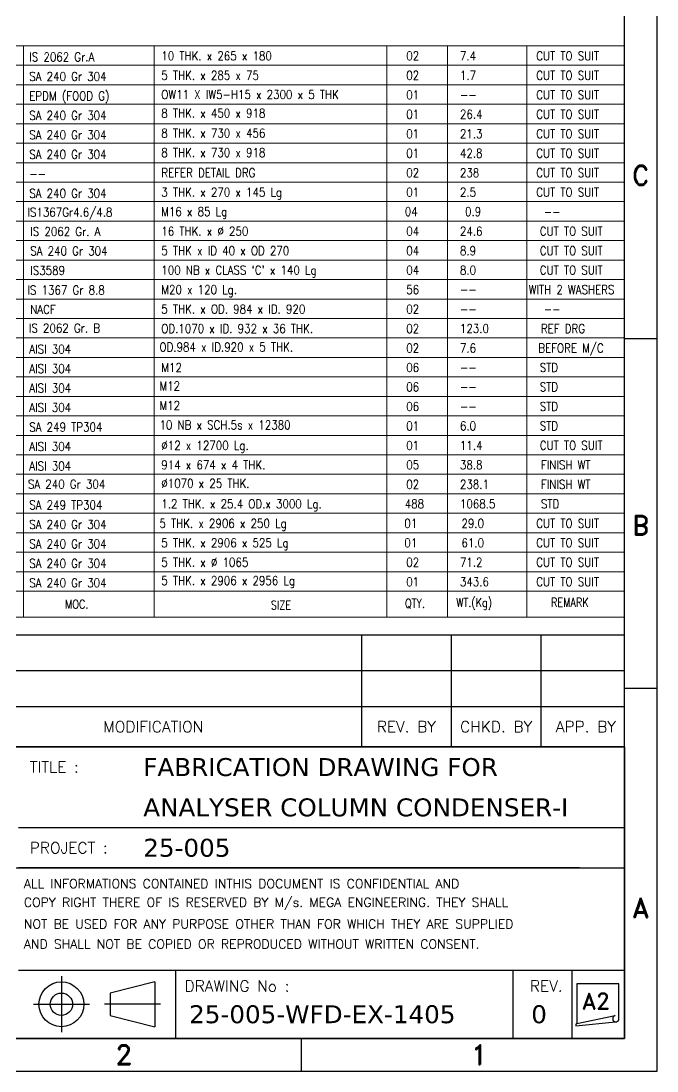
# Model space of a CAD drawing. Header units: millimetres. Extents: x 10144 to 11200, y -168 to 270.
# Drawn here: x 10634.7 to 10738.1, y -167.8 to 3.1 of the extents above; entities that cross this region are included whole.
import ezdxf
from ezdxf.enums import TextEntityAlignment as Align

# ---------------------------------------------------------------- set-up
doc = ezdxf.new("R2010")
doc.units = ezdxf.units.MM
doc.header["$LTSCALE"] = 3
doc.linetypes.add('CENTERX2', pattern=[101.6, 63.5, -12.7, 12.7, -12.7])
doc.linetypes.add('HIDDEN', pattern=[9.525, 6.35, -3.175])
doc.layers.get('0').update_dxf_attribs({"color": 5})
for name, color, linetype in [('BOD', 7, 'Continuous'), ('Hid', 4, 'HIDDEN'), ('TEXT', 5, 'Continuous')]:
    doc.layers.add(name, color=color, linetype=linetype)
doc.styles.add('BEV0', font='verdana.ttf', dxfattribs={"height": 4})
doc.styles.add('BEV00', font='romans.shx')
doc.styles.add('ROMAND', font='romand')
doc.styles.add('ROMANS', font='ROMANS.shx', dxfattribs={"width": 0.85})

# ---------------------------------------------------------------- blocks, each defined once
blk = doc.blocks.new('A$C62B60EB5')
for p, q in [((545.94, 70.99), (545.94, 52.75)), ((560.54, 70.99), (560.54, 52.75)), ((575.13, 70.99), (575.13, 52.75)), ((453.69, 65.15), (588.69, 65.15)), ((453.69, 59.31), (588.69, 59.31)), ((490.17, 39.61), (588.69, 39.61)), ((453.69, 33.04), (588.69, 33.04)), ((581.39, 33.04), (490.17, 33.04)), ((490.17, 16.4), (588.69, 16.4)), ((515.71, 16.4), (515.71, 5.31)), ((570.55, 16.4), (570.55, 5.31)), ((580.13, 16.4), (580.13, 5.31)), ((512.34, 14.51), (505.05, 12.68)), ((512.34, 14.51), (512.34, 7.21)), ((587.8, 14.16), (580.95, 14.16)), ((580.95, 14.16), (580.95, 7.71)), ((587.8, 8.39), (587.8, 14.16)), ((505.05, 12.68), (505.05, 9.03)), ((505.05, 12.68), (505.05, 9.03)), ((505.05, 9.03), (512.34, 7.21)), ((580.95, 7.71), (587.18, 9.01)), ((580.82, 7.34), (587.26, 8))]:
    blk.add_line(p, q)
at = {"linetype": 'CENTERX2'}
for p, q in [((497.13, 15.42), (497.13, 6.3)), ((492.57, 10.86), (501.69, 10.86)), ((513.27, 10.86), (504.15, 10.86))]:
    blk.add_line(p, q, dxfattribs=at)
at = {"linetype": 'Continuous'}
blk.add_lwpolyline([(588.69, 5.31), (588.69, 414.69), (21.25, 414.69), (21.25, 5.31)], close=True, dxfattribs=at)
blk.add_lwpolyline([(588.69, 52.75), (453.69, 52.75), (453.69, 70.99), (588.69, 70.99)])
blk.add_lwpolyline([(453.69, 52.75), (588.69, 52.75), (588.69, 5.31), (453.69, 5.31)], close=True)
for radius in [3.65, 1.82]:
    blk.add_circle((497.13, 10.86), radius)
for centre, radius, end in [((587.3, 8.51), 0.512, 346.4672), ((581.02, 7.48), 0.242, 214.5795)]:
    blk.add_arc(centre, radius, 103.9473, end)
at = {"layer": 'BOD', "linetype": 'Continuous'}
for p, q in [((594, 119.16), (588.69, 119.16)), ((594, 62.24), (588.69, 62.24)), ((536.19, 0), (536.19, 5.31))]:
    blk.add_line(p, q, dxfattribs=at)
at = {"layer": 'BOD', "color": 1, "linetype": 'Continuous'}
blk.add_lwpolyline([(594, 420), (0, 420), (0, 0), (594, 0)], close=True, dxfattribs=at)
at = {"style": 'ROMAND'}
blk.add_text('A2', height=2.625, dxfattribs=at).set_placement((584.09, 11.38), align=Align.MIDDLE)
at = {"layer": 'Hid', "color": 0, "style": 'BEV00'}
for s, insert, char_height, width, attachment_point in [('MODIFICATION', (512.07, 56.03), 1.8243, 20.9233, 5), ('REV. BY', (553.24, 56.03), 1.824, 20.9233, 5), ('CHKD. BY', (567.84, 56.03), 1.824, 20.9233, 5), ('APP. BY', (582.43, 56.03), 1.824, 20.9233, 5), ('ALL INFORMATIONS CONTAINED INTHIS DOCUMENT IS CONFIDENTIAL AND', (491.03, 30.48), 1.4777, 93.5656, 4), ('COPY RIGHT THERE OF IS RESERVED BY M/s. MEGA ENGINEERING. THEY SHALL', (491.03, 27.21), 1.4777, 101.8216, 4), ('NOT BE USED FOR ANY PURPOSE OTHER THAN FOR WHICH THEY ARE SUPPLIED ', (491.03, 23.93), 1.4777, 103.9054, 4), ('AND SHALL NOT BE COPIED OR REPRODUCED WITHOUT WRITTEN CONSENT.', (491.03, 20.65), 1.4777, 121.423, 4), ('DRAWING No :', (517.17, 13.83), 1.8243, 20.9233, 4)]:
    blk.add_mtext(s, dxfattribs=dict(at, insert=insert, char_height=char_height, width=width, attachment_point=attachment_point))
at = {"layer": 'Hid', "color": 5, "char_height": 1.8243, "width": 15.7196, "attachment_point": 4, "style": 'BEV00'}
for s, insert in [('{\\Fromans|c0;TITLE :}', (491.99, 49.46)), ('{\\Fromans|c0;PROJECT :}', (491.99, 36.33))]:
    blk.add_mtext(s, dxfattribs=dict(at, insert=insert))
at = {"layer": 'Hid', "color": 0, "insert": (573.34, 13.83), "char_height": 1.824, "attachment_point": 4, "style": 'BEV00'}
blk.add_mtext('REV.', dxfattribs=at)
at = {"layer": 'Hid', "color": 5, "style": 'BEV0'}
for tag, p in [('TITLE', (510.45, 49.46)), ('CUSTOMER', (510.45, 42.89)), ('PROJECTNO', (510.45, 36.33))]:
    blk.add_attdef(tag, text='', height=2.92, dxfattribs=at).set_placement(p, align=Align.MIDDLE_LEFT)
at = {"layer": 'Hid', "color": 0, "style": 'BEV00'}
for tag, p in [('DRAWN', (473.39, 30.27)), ('CHECKED', (473.39, 24.72)), ('APPROVED', (473.39, 19.18)), ('DATE', (473.39, 13.63)), ('SCALE', (473.39, 8.09))]:
    blk.add_attdef(tag, text='', height=1.82, dxfattribs=at).set_placement(p, align=Align.MIDDLE_LEFT)
at = {"layer": 'Hid', "color": 1, "style": 'BEV0'}
blk.add_attdef('DWG', text='', height=2.92, dxfattribs=at).set_placement((517.9, 9.24), align=Align.MIDDLE_LEFT)
blk.add_attdef('0', text='', height=2.92, dxfattribs=at).set_placement((574.82, 9.24), align=Align.MIDDLE_CENTER)
at = {"layer": 'TEXT', "color": 7, "linetype": 'Continuous', "style": 'ROMAND'}
for s, p in [('C', (591.34, 145.73)), ('B', (591.34, 88.8)), ('A', (591.34, 26.57)), ('2', (507.29, 2.66)), ('1', (565.1, 2.66))]:
    blk.add_text(s, height=3.19, dxfattribs=at).set_placement(p, align=Align.MIDDLE)

msp = doc.modelspace()

# ---------------------------------------------------------------- linework, layer by layer
at = {"lineweight": 0}
for p, q in [((10597.8, -0.96), (10732.79, -0.96)), ((10635.06, -93.82), (10635.06, -0.96)), ((10656.34, -93.93), (10656.34, -0.96)), ((10694.16, -93.93), (10694.16, -0.96)), ((10704.06, -93.93), (10704.06, -0.96)), ((10716.96, -0.96), (10716.96, -93.93)), ((10597.79, -93.93), (10732.79, -93.93))]:
    msp.add_line(p, q, dxfattribs=at)
at = {"color": 6, "lineweight": 0}
for p, q in [((10597.8, -4.13), (10732.79, -4.13)), ((10597.8, -7.3), (10732.79, -7.3)), ((10597.8, -10.47), (10732.79, -10.47)), ((10597.8, -13.63), (10732.79, -13.63)), ((10597.8, -16.8), (10732.79, -16.8)), ((10597.8, -19.97), (10732.79, -19.97)), ((10597.79, -23.14), (10732.79, -23.14)), ((10597.79, -26.31), (10732.79, -26.31)), ((10597.79, -29.48), (10732.79, -29.48)), ((10597.79, -32.65), (10732.79, -32.65)), ((10597.79, -35.82), (10732.79, -35.82)), ((10597.79, -38.99), (10732.79, -38.99)), ((10597.79, -42.16), (10732.79, -42.16)), ((10597.79, -45.33), (10732.79, -45.33)), ((10597.79, -48.5), (10732.79, -48.5)), ((10597.79, -51.67), (10732.79, -51.67)), ((10597.79, -54.84), (10732.79, -54.84)), ((10597.79, -58.01), (10732.79, -58.01)), ((10597.79, -61.18), (10732.79, -61.18)), ((10597.79, -64.35), (10732.79, -64.35)), ((10597.79, -67.51), (10732.79, -67.51)), ((10597.79, -70.68), (10732.79, -70.68)), ((10597.79, -73.85), (10732.79, -73.85)), ((10597.79, -77.02), (10732.79, -77.02)), ((10597.79, -80.19), (10732.79, -80.19)), ((10597.79, -83.36), (10732.79, -83.36)), ((10597.79, -86.53), (10732.79, -86.53)), ((10597.79, -89.7), (10732.79, -89.7))]:
    msp.add_line(p, q, dxfattribs=at)

# ---------------------------------------------------------------- block references
ref = msp.add_blockref('A$C62B60EB5', (10144.11, -167.78))
ref.add_attrib('TITLE', 'FABRICATION DRAWING FOR', dxfattribs={"layer": 'Hid', "color": 5, "height": 2.9189, "style": 'BEV0'}).set_placement((10654.55, -118.32), align=Align.MIDDLE_LEFT)
ref.add_attrib('CUSTOMER', 'ANALYSER COLUMN CONDENSER-I', dxfattribs={"layer": 'Hid', "color": 5, "height": 2.9189, "style": 'BEV0'}).set_placement((10654.55, -124.88), align=Align.MIDDLE_LEFT)
ref.add_attrib('PROJECTNO', '25-005', dxfattribs={"layer": 'Hid', "color": 5, "height": 2.919, "style": 'BEV0'}).set_placement((10654.55, -131.45), align=Align.MIDDLE_LEFT)
ref.add_attrib('0', '0', dxfattribs={"layer": 'Hid', "color": 1, "height": 2.92, "style": 'BEV0'}).set_placement((10718.93, -158.54), align=Align.MIDDLE_CENTER)
ref.add_attrib('DWG', '25-005-WFD-EX-1405', dxfattribs={"layer": 'Hid', "color": 1, "height": 2.9189, "style": 'BEV0'}).set_placement((10662.01, -158.54), align=Align.MIDDLE_LEFT)

# ---------------------------------------------------------------- texts
at = {"layer": 'TEXT', "lineweight": 5, "style": 'ROMANS'}
for s, height, width, p in [('IS 2062 Gr.A', 1.4384, 0.85, (10636.01, -3.49)), ('10 THK. x 265 x 180', 1.4384, 0.85, (10657.49, -3.31)), ('02', 1.438, 0.85, (10697.33, -3.31)), ('7.4', 1.438, 0.85, (10706.06, -3.31)), ('CUT TO SUIT', 1.4384, 0.85, (10718.46, -3.31)), ('5 THK. x 285 x 75', 1.4384, 0.85, (10657.49, -6.48)), ('02', 1.438, 0.85, (10697.33, -6.48)), ('1.7', 1.438, 0.85, (10706.06, -6.48)), ('CUT TO SUIT', 1.4384, 0.85, (10718.46, -6.48)), ('SA 240 Gr 304', 1.4384, 0.85, (10636.01, -6.66)), ('EPDM (FOOD G)', 1.4384, 0.85, (10636.01, -9.83)), ('OW11 X IW5-H15 x 2300 x 5 THK', 1.4384, 0.85, (10657.49, -9.6)), ('01', 1.438, 0.85, (10697.33, -9.65)), ('CUT TO SUIT', 1.4384, 0.85, (10718.46, -9.65)), ('--', 1.438, 0.85, (10706.06, -9.65)), ('SA 240 Gr 304', 1.4384, 0.85, (10636.01, -13)), ('8 THK. x 450 x 918', 1.4384, 0.85, (10657.49, -12.64)), ('01', 1.438, 0.85, (10697.33, -12.82)), ('26.4', 1.438, 0.85, (10706.06, -12.82)), ('CUT TO SUIT', 1.4384, 0.85, (10718.46, -12.82)), ('SA 240 Gr 304', 1.4384, 0.85, (10636.01, -16.17)), ('8 THK. x 730 x 456', 1.4384, 0.85, (10657.49, -15.88)), ('01', 1.438, 0.85, (10697.33, -15.99)), ('21.3', 1.438, 0.85, (10706.06, -15.99)), ('CUT TO SUIT', 1.4384, 0.85, (10718.46, -15.99)), ('SA 240 Gr 304', 1.4384, 0.85, (10636.01, -19.34)), ('8 THK. x 730 x 918', 1.4384, 0.85, (10657.49, -19.05)), ('01', 1.438, 0.85, (10697.33, -19.16)), ('42.8', 1.438, 0.85, (10706.06, -19.16)), ('CUT TO SUIT', 1.4384, 0.85, (10718.46, -19.16)), ('--', 1.438, 0.85, (10636.01, -22.51)), ('REFER DETAIL DRG', 1.4384, 0.85, (10657.49, -22.33)), ('02', 1.438, 0.85, (10697.33, -22.33)), ('238', 1.438, 0.85, (10706.06, -22.33)), ('CUT TO SUIT', 1.4384, 0.85, (10718.46, -22.33)), ('SA 240 Gr 304', 1.4384, 0.85, (10636.01, -25.68)), ('3 THK. x 270 x 145 Lg', 1.4384, 0.85, (10657.49, -25.5)), ('01', 1.438, 0.85, (10697.33, -25.5)), ('2.5', 1.438, 0.85, (10706.06, -25.5)), ('CUT TO SUIT', 1.4384, 0.85, (10718.46, -25.5)), ('IS1367Gr4.6/4.8', 1.4384, 0.85, (10635.71, -28.75)), ('M16 x 85 Lg', 1.4384, 0.85, (10657.47, -28.65)), ('04', 1.438, 0.85, (10697.09, -28.65)), ('0.9', 1.438, 0.85, (10706.89, -28.65)), ('--', 1.438, 0.85, (10719.7, -28.67)), ('IS 2062 Gr. A', 1.4384, 0.85, (10636.17, -31.89)), ('16 THK. x %%C 250', 1.4384, 0.85, (10657.49, -31.84)), ('04', 1.438, 0.85, (10697.33, -31.84)), ('24.6', 1.438, 0.85, (10706.06, -31.84)), ('CUT TO SUIT', 1.4384, 0.85, (10719.04, -31.84)), ('SA 240 Gr 304', 1.4384, 0.85, (10636.17, -35.06)), ('5 THK x ID 40 x OD 270', 1.4384, 0.85, (10657.49, -35.01)), ('04', 1.438, 0.85, (10697.33, -35.01)), ('8.9', 1.438, 0.85, (10706.06, -35.01)), ('CUT TO SUIT', 1.4384, 0.85, (10719.04, -35.01)), ('IS3589', 1.438, 0.85, (10636.17, -38.23)), ("100 NB x CLASS `C' x 140 Lg", 1.4384, 0.85, (10657.49, -38.18)), ('04', 1.438, 0.85, (10697.33, -38.18)), ('8.0', 1.438, 0.85, (10706.06, -38.18)), ('CUT TO SUIT', 1.4384, 0.85, (10719.04, -38.18)), ('IS 1367 Gr 8.8', 1.4384, 0.85, (10635.71, -41.42)), ('M20 x 120 Lg.', 1.4384, 0.85, (10657.49, -41.35)), ('56', 1.438, 0.85, (10697.33, -41.35)), ('--', 1.438, 0.85, (10706.06, -41.35)), ('WITH 2 WASHERS', 1.4384, 0.85, (10717.24, -41.35)), ('NACF', 1.438, 0.85, (10636.17, -44.57)), ('5 THK. x OD. 984 x ID. 920', 1.4384, 0.85, (10657.49, -44.52)), ('02', 1.438, 0.85, (10697.33, -44.52)), ('--', 1.438, 0.85, (10706.06, -44.52)), ('--', 1.438, 0.85, (10719.7, -44.52)), ('IS 2062 Gr. B', 1.4384, 0.85, (10635.94, -47.61)), ('OD.1070 x ID. 932 x 36 THK.', 1.4384, 0.85, (10657.49, -47.69)), ('02', 1.438, 0.85, (10697.33, -47.69)), ('123.0', 1.438, 0.85, (10706.06, -47.67)), ('REF DRG', 1.438, 0.85, (10719.23, -47.69)), ('OD.984 x ID.920 x 5 THK.', 1.4384, 0.85, (10657.19, -50.69)), ('02', 1.438, 0.85, (10697.33, -50.86)), ('7.6', 1.438, 0.85, (10706.06, -50.86)), ('BEFORE M/C', 1.438, 0.85, (10718.81, -50.86)), ('AISI 304', 1.438, 0.85, (10636.01, -51.03)), ('AISI 304', 1.438, 0.85, (10636.01, -54.2)), ('M12', 1.438, 0.85, (10657.49, -54.02)), ('06', 1.438, 0.85, (10697.33, -54.02)), ('STD', 1.438, 0.85, (10719.04, -54.02)), ('--', 1.438, 0.85, (10706.06, -54.02)), ('AISI 304', 1.438, 0.85, (10636.01, -57.37)), ('M12', 1.438, 0.85, (10657.19, -57.03)), ('06', 1.438, 0.85, (10697.33, -57.19)), ('STD', 1.438, 0.85, (10719.04, -57.19)), ('--', 1.438, 0.85, (10706.06, -57.19)), ('AISI 304', 1.438, 0.85, (10636.01, -60.54)), ('M12', 1.438, 0.85, (10657.19, -60.2)), ('06', 1.438, 0.85, (10697.33, -60.36)), ('--', 1.438, 0.85, (10706.06, -60.36)), ('STD', 1.438, 0.85, (10719.04, -60.36)), ('SA 249 TP304', 1.4384, 0.85, (10636.01, -63.71)), ('10 NB x SCH.5s x 12380', 1.4384, 0.85, (10657.19, -63.37)), ('01', 1.438, 0.85, (10697.33, -63.53)), ('6.0', 1.438, 0.85, (10706.06, -63.53)), ('STD', 1.438, 0.85, (10719.04, -63.53)), ('AISI 304', 1.438, 0.85, (10636.01, -66.88)), ('%%C12 x 12700 Lg.', 1.4384, 0.85, (10657.49, -66.7)), ('01', 1.438, 0.85, (10697.33, -66.7)), ('11.4', 1.438, 0.85, (10706.06, -66.7)), ('CUT TO SUIT', 1.4384, 0.85, (10719.04, -66.7)), ('AISI 304', 1.438, 0.85, (10636.01, -70.05)), ('914 x 674 x 4 THK.', 1.4384, 0.85, (10657.49, -69.87)), ('05', 1.438, 0.85, (10697.33, -69.87)), ('38.8', 1.438, 0.85, (10706.06, -69.87)), ('FINISH WT', 1.438, 0.85, (10719.23, -69.87)), ('SA 240 Gr 304', 1.4384, 0.85, (10635.8, -73.01)), ('%%C1070 x 25 THK.', 1.4384, 0.85, (10657.49, -72.88)), ('02', 1.438, 0.85, (10697.33, -73.04)), ('238.1', 1.438, 0.85, (10706.06, -73.04)), ('FINISH WT', 1.438, 0.85, (10719.23, -73.04)), ('SA 249 TP304', 1.4384, 0.85, (10636.01, -76.39)), ('1.2 THK. x 25.4 OD.x 3000 Lg.', 1.4384, 0.85, (10657.49, -76.21)), ('488', 1.438, 0.85, (10697.08, -76.21)), ('1068.5', 1.438, 0.85, (10706.06, -76.21)), ('STD', 1.438, 0.85, (10719.23, -76.21)), ('SA 240 Gr 304', 1.4384, 0.85, (10636.01, -79.56)), ('5 THK. x 2906 x 250 Lg', 1.4384, 0.85, (10657.18, -79.38)), ('01', 1.438, 0.85, (10697.02, -79.38)), ('29.0', 1.438, 0.85, (10706.31, -79.38)), ('CUT TO SUIT', 1.4384, 0.85, (10718.46, -79.38)), ('SA 240 Gr 304', 1.4384, 0.85, (10636.01, -82.73)), ('5 THK. x 2906 x 525 Lg', 1.4384, 0.85, (10657.49, -82.55)), ('01', 1.438, 0.85, (10697.02, -82.55)), ('61.0', 1.438, 0.85, (10706.31, -82.55)), ('CUT TO SUIT', 1.4384, 0.85, (10718.46, -82.55)), ('SA 240 Gr 304', 1.4384, 0.85, (10636.01, -85.9)), ('5 THK. x %%C 1065', 1.4384, 0.85, (10657.49, -85.72)), ('02', 1.438, 0.85, (10697.33, -85.72)), ('71.2', 1.438, 0.85, (10706.06, -85.72)), ('CUT TO SUIT', 1.4384, 0.85, (10718.46, -85.72)), ('SA 240 Gr 304', 1.4384, 0.85, (10636.01, -89.07)), ('5 THK. x 2906 x 2956 Lg', 1.4384, 0.85, (10657.49, -88.7)), ('01', 1.438, 0.85, (10697.33, -88.89)), ('343.6', 1.438, 0.85, (10706.06, -88.89)), ('CUT TO SUIT', 1.4384, 0.85, (10718.46, -88.89)), ('WT.(Kg)', 1.44, 0.8, (10705.46, -92.26)), ('MOC.', 1.44, 0.8, (10641.83, -92.54)), ('SIZE', 1.44, 0.8, (10675.3, -92.69)), ('QTY.', 1.44, 0.8, (10697.11, -92.4)), ('REMARK', 1.44, 0.8, (10720.87, -92.24))]:
    msp.add_text(s, height=height, dxfattribs=dict(at, width=width)).set_placement(p)

doc.saveas('drawing.dxf')
